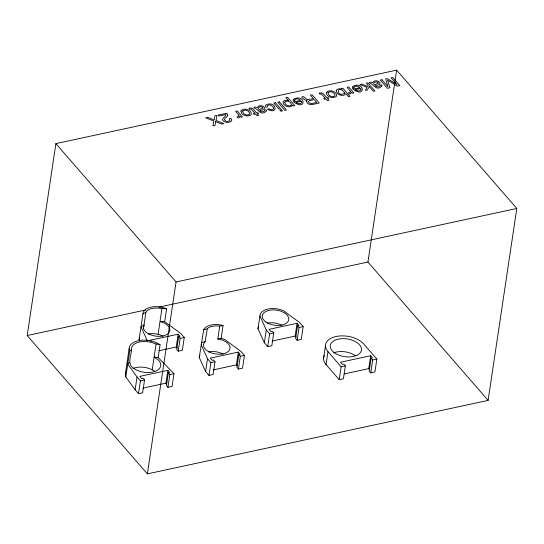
<?xml version="1.0" encoding="UTF-8"?>
<svg xmlns="http://www.w3.org/2000/svg" width="544" height="544" viewBox="0 0 544 544"><rect width="100%" height="100%" fill="white"/><g stroke="black" fill="none" stroke-linecap="round" stroke-linejoin="round"><path stroke-width="0.82" d="M27.2 335.532L55.882 143.616L396.63 70.128L516.8 208.468L488.118 400.384L147.37 473.872L27.2 335.532L145.758 309.964M125.317 374.204L129.146 348.588M125.827 376.938L129.656 351.329A18.088 10.275 8.5 0 1 138.462 340.68A18.088 10.275 8.5 0 1 160.065 344.767L158.154 357.571L173.971 373.64L172.054 386.444L167.946 387.335L166.444 385.601L168.361 372.796L169.728 372.504L167.851 370.342L139.788 376.394L141.664 378.556L143.038 378.257L144.534 379.991L142.623 392.795L138.516 393.679L135.136 389.79L125.827 376.938A18.088 10.275 8.5 0 1 125.739 372.225M158.154 357.571L154.136 357.027L158.875 360.475L160.351 362.814A15.728 8.935 8.5 0 1 155.978 371.015L152.694 372.069L148.893 372.538A15.728 8.935 8.5 0 1 133.906 368.512C126.623 364.453 131.192 355.756 131.607 349.493L131.485 348.854A15.728 8.935 8.5 0 1 155.196 343.74L160.065 344.767M139.747 341.095L139.08 339.619L142.909 314.01L145.908 312.195L147.172 310.665A13.369 7.596 8.5 0 1 158.807 308.156L166.62 308.897L164.703 321.701L180.88 333.608L184.26 337.498L182.349 350.302L178.242 351.193L176.739 349.459L178.656 336.654L180.023 336.362L178.146 334.2L150.083 340.252L151.021 341.333M143.385 328.358L143.997 324.999L140.991 326.815L147.342 340.843M143.398 328.998L145.908 312.195M135.136 389.79L137.054 376.985L127.745 364.133L129.69 362.297M138.516 393.679L140.434 380.875L137.054 376.985M152.218 369.832L156.046 344.216M158.08 334.356L161.908 308.74M147.37 473.872L176.052 281.955L55.882 143.616M166.879 384.227L165.94 383.146L167.851 370.342M167.946 387.335L169.864 374.524L168.361 372.796M177.167 348.085L176.229 347.004L178.146 334.2M178.242 351.193L180.159 338.382L178.656 336.654M221.143 338.266L224.876 339.585L241.053 351.499L244.433 355.388L242.522 368.193L238.415 369.077L236.912 367.35L238.823 354.545L240.19 354.246L238.313 352.084L210.256 358.136L212.133 360.298L213.5 360.006L215.002 361.733L213.085 374.537L208.978 375.428L205.598 371.532L199.254 357.51L203.701 329.637A15.728 8.935 8.5 0 1 223.06 325.462L221.143 338.266L217.797 338.987L219.715 326.182L223.06 325.462M217.797 338.987L220.49 339.497A13.369 7.596 8.5 0 1 229.514 349.887A13.369 7.596 8.5 0 1 213.058 353.437A13.369 7.596 8.5 0 1 204.034 343.046L205.129 341.72L207.346 328.549A13.369 7.596 8.5 0 1 218.98 326.04L219.715 326.182M205.598 371.532L207.516 358.727L201.164 344.699M208.978 375.428L210.895 362.617L207.516 358.727M237.34 365.976L236.402 364.895L238.313 352.084M238.415 369.077L240.326 356.272L238.823 354.545M257.999 328.712L259.91 315.908A15.728 8.935 8.5 0 1 283.621 310.794L299.798 322.701L303.178 326.59L301.267 339.402L297.16 340.286L295.657 338.558L297.575 325.747L298.942 325.455L297.065 323.292L269.001 329.344L270.878 331.507L272.245 331.208L273.748 332.942L271.837 345.746L267.73 346.63L264.35 342.74L257.999 328.712A15.728 8.935 8.5 0 1 258.618 326.454M264.35 342.74L266.261 329.936L259.91 315.908M267.73 346.63L269.64 333.826L266.261 329.936M296.086 337.178L295.147 336.097L297.065 323.292M297.16 340.286L299.071 327.481L297.575 325.747M323.551 358.387L325.475 345.488M326.053 364.541L327.984 351.642A20.522 11.655 8.5 0 1 336.042 336.512A20.522 11.655 8.5 0 1 363.698 343.937L376.849 359.081L374.925 371.98L370.75 372.878L369.172 371.062L371.096 358.163L372.518 357.85L370.668 355.722L340.476 362.236L342.326 364.364L343.774 364.052L345.352 365.874L343.42 378.774L339.211 379.678L326.053 364.541A20.522 11.655 8.5 0 1 324.36 355.436M339.211 379.678L341.136 366.778L327.984 351.642M488.118 400.384L367.948 262.045L396.63 70.128M369.668 369.689L368.744 368.621L370.668 355.722M370.75 372.878L372.674 359.978L371.096 358.163M129.656 351.329L131.607 349.493M176.052 281.955L516.8 208.468M159.025 307.102L367.948 262.045M203.701 329.637L207.04 328.916M180.159 338.382L184.26 337.498M158.896 350.744L176.229 347.004M201.783 342.441L205.129 341.72M269.64 333.826L273.748 332.942M299.071 327.481L303.178 326.59M272.041 341.081L295.147 336.097M210.895 362.617L215.002 361.733M240.326 356.272L244.433 355.388M140.434 380.875L144.534 379.991M169.864 374.524L173.971 373.64M213.289 369.879L236.402 364.895M142.827 388.13L165.94 383.146M341.136 366.778L345.352 365.874M372.674 359.978L376.849 359.081M344.257 373.898L368.744 368.621M164.703 321.701L160.317 321.606A13.369 7.596 8.5 0 1 169.347 332.003A13.369 7.596 8.5 0 1 152.891 335.553A13.369 7.596 8.5 0 1 143.861 325.156M154.55 371.144L151.368 369.356A15.728 8.935 8.5 0 0 133.076 368.39M333.724 352.832A15.756 8.949 8.5 0 1 355.232 355.586M199.254 357.51A15.728 8.935 8.5 0 1 199.872 355.246M208.474 351.927A13.369 7.596 8.5 0 1 223.169 354.144M139.08 339.619A15.728 8.935 8.5 0 1 139.38 338.089M142.909 314.01A15.728 8.935 8.5 0 1 166.62 308.897M148.308 334.036A13.369 7.596 8.5 0 1 154.979 333.764L158.406 334.417A13.369 7.596 8.5 0 1 162.996 336.253M267.226 323.129A13.369 7.596 8.5 0 1 281.914 325.346M308.353 101.483C309.264 105.08 314.473 102.762 316.676 102.415L314.248 99.62L309.148 100.81L308.353 101.483M238.979 115.369L238.49 116.532L236.987 116.967L237.912 118.028L239.238 117.64L240.006 116.226L240.904 117.252L242.413 116.926L237.232 110.962L235.64 111.302L238.979 115.369M350.424 91.338L349.928 92.5L348.432 92.936L349.35 93.99L350.683 93.609L351.451 92.188L352.342 93.221L353.852 92.895L348.67 86.931L347.086 87.271L350.424 91.338M273.68 108.215L273.659 108.705C272.673 110.228 270.198 109.888 268.954 108.82L267.41 109.154C279.48 115.75 276.026 99.892 265.975 104.924A3.726 2.115 8.5 0 0 265.377 106.182L265.805 107.304L267.349 106.978L267.24 105.76L269.103 104.944A2.237 1.272 8.5 0 1 270.892 105.244L272.802 106.624L273.68 108.215M336.24 90.494C336.212 94.772 343.366 97.315 345.834 93.765L348.412 96.73L349.955 96.397L342.822 88.189L341.36 88.509L342.02 89.27C340.177 88.543 337.192 88.407 336.24 90.494M240.904 111.03C240.965 115.124 246.412 116.81 249.757 115.484A4.481 2.543 8.5 0 0 251.314 114.158C251.484 109.412 243.488 107.338 240.904 111.03M326.237 92.63C326.298 96.723 331.745 98.41 335.097 97.077A4.481 2.543 8.5 0 0 336.648 95.751C336.818 91.011 328.821 88.93 326.237 92.63M227.725 115.144L227.14 116.532L224.856 118.599L224.393 119.673C225.277 121.659 228.528 121.958 229.942 120.428L229.391 118.762L231.003 118.415L231.656 119.394L231.696 120.884C229.561 122.924 225.774 122.862 223.434 121.128C220.572 118.844 225.25 117.137 225.991 115.178L225.889 114.532L218.994 116.022L218.171 115.076L226.841 113.206L227.725 115.144M284.743 102.211C284.886 105.012 288.912 106.95 291.203 105.223L291.421 104.788C291.271 101.932 286.593 99.647 284.743 102.211M301.709 102L301.634 102.687C300.302 104.366 297.425 103.795 296.072 102.381L301.315 101.245L301.709 102M360.937 89.223L360.862 89.91C359.53 91.589 356.653 91.018 355.3 89.604L360.55 88.475L360.937 89.223M266.444 110.69L266.39 111.112C260.868 116.436 258.373 109.215 254.51 108.086L253.864 107.345L254.871 107.005L257.135 107.61C260.284 102.449 270.137 109.235 260.086 110.439L259.978 110.69C260.848 112.288 263.629 111.982 264.683 110.792L264.459 110.01L265.941 109.691L266.444 110.69M381.902 85.796L381.847 86.21C376.319 91.535 373.83 84.32 369.961 83.184L369.322 82.443L370.328 82.11L372.586 82.708C375.741 77.547 385.587 84.34 375.537 85.537L375.435 85.796C376.298 87.387 379.086 87.081 380.134 85.891L379.909 85.116L381.392 84.796L381.902 85.796M215.58 121.632L215.023 125.467L212.935 125.916L213.812 120.992L205.612 117.783L207.794 117.314L214.207 119.925L214.873 115.784L216.988 115.328L215.995 120.523L223.808 123.57L221.612 124.046L215.58 121.632M242.692 111.058C242.638 113.893 246.248 115.77 248.764 114.675A2.482 1.408 8.5 0 0 249.635 113.703C249.268 110.752 244.888 108.895 242.692 111.058M328.025 92.65C327.971 95.492 331.588 97.362 334.098 96.268A2.482 1.408 8.5 0 0 334.968 95.302C334.601 92.344 330.222 90.488 328.025 92.65M294.746 99.953L294.753 100.783L293.189 101.116L293.175 99.47C305.293 92.616 307.17 111.819 293.746 101.939L300.669 100.443C299.302 98.838 296.201 98.144 294.746 99.953M353.981 87.183L353.981 88.006L352.424 88.346L352.403 86.693C364.521 79.846 366.398 99.049 352.974 89.162L359.897 87.666C358.53 86.061 355.429 85.374 353.981 87.183M262.793 107.923L259.162 109.834L258.101 108.161L259.264 107.059L260.732 106.74L262.079 107.025L262.793 107.923M378.243 83.021L374.619 84.939L373.558 83.266L374.721 82.158L376.19 81.845L377.536 82.13L378.243 83.021M344.753 93.024L344.651 93.398C334.716 97.92 337.654 82.661 344.753 93.024M306.721 101.143L306.51 101.687C308.353 106.855 315.717 103.489 319.26 102.986L312.147 94.806L310.393 95.186L313.446 98.695L307.204 99.661L303.545 96.662C298.724 96.036 305.463 100.79 307.204 100.647L306.721 101.143M292.536 105.148C290.183 108.834 283.193 106.209 282.907 102.082C283.737 99.912 286.783 100.048 288.599 100.681L285.954 97.634L287.545 97.288L294.766 105.604L293.223 105.937L292.536 105.148M369.281 86.557L367.411 89.971L365.378 90.406L367.057 87.394L359.992 84.49L362.025 84.048L367.581 86.421L368.247 85.367L366.302 83.13L367.826 82.797L374.932 90.977L373.408 91.31L369.281 86.557M249.41 108.249L248.907 108.446L249.594 109.235L251.192 109.133L254.884 113.268L253.375 113.594L254.089 114.41L255.598 114.084L257.04 115.75L258.652 115.403L257.203 113.737L258.482 113.465L257.768 112.642L256.489 112.921C254.578 111.092 252.783 106.801 249.41 108.249M319.682 93.092L319.178 93.289L319.865 94.078L321.463 93.976L325.156 98.11L323.646 98.437L324.36 99.253L325.87 98.926L327.318 100.592L328.923 100.246L327.474 98.586L328.753 98.308L328.039 97.492L326.76 97.764C324.85 95.934 323.054 91.65 319.682 93.092M275.427 102.728L273.816 103.074L278.97 109.011L280.582 108.664L275.427 102.728M279.392 101.871L277.807 102.211L284.913 110.391L286.504 110.051L279.392 101.871M381.963 79.75L380.297 80.111L387.403 88.291L389.892 87.754L387.58 80.043L397.31 86.156L399.82 85.612L392.714 77.432L391.041 77.792L397.079 84.68L387.362 78.588L385.621 78.962L387.92 86.659L381.963 79.75M281.547 109.772L279.936 110.119L280.922 111.255L282.533 110.908L281.547 109.772M334.567 352.879A15.756 8.949 8.5 0 0 360.876 351.818A15.756 8.949 8.5 0 0 342.149 338.654A15.756 8.949 8.5 0 0 334.567 352.879M265.934 322A13.369 7.596 8.5 0 0 288.266 321.096A13.369 7.596 8.5 0 0 272.367 309.924A13.369 7.596 8.5 0 0 265.934 322"/></g></svg>
